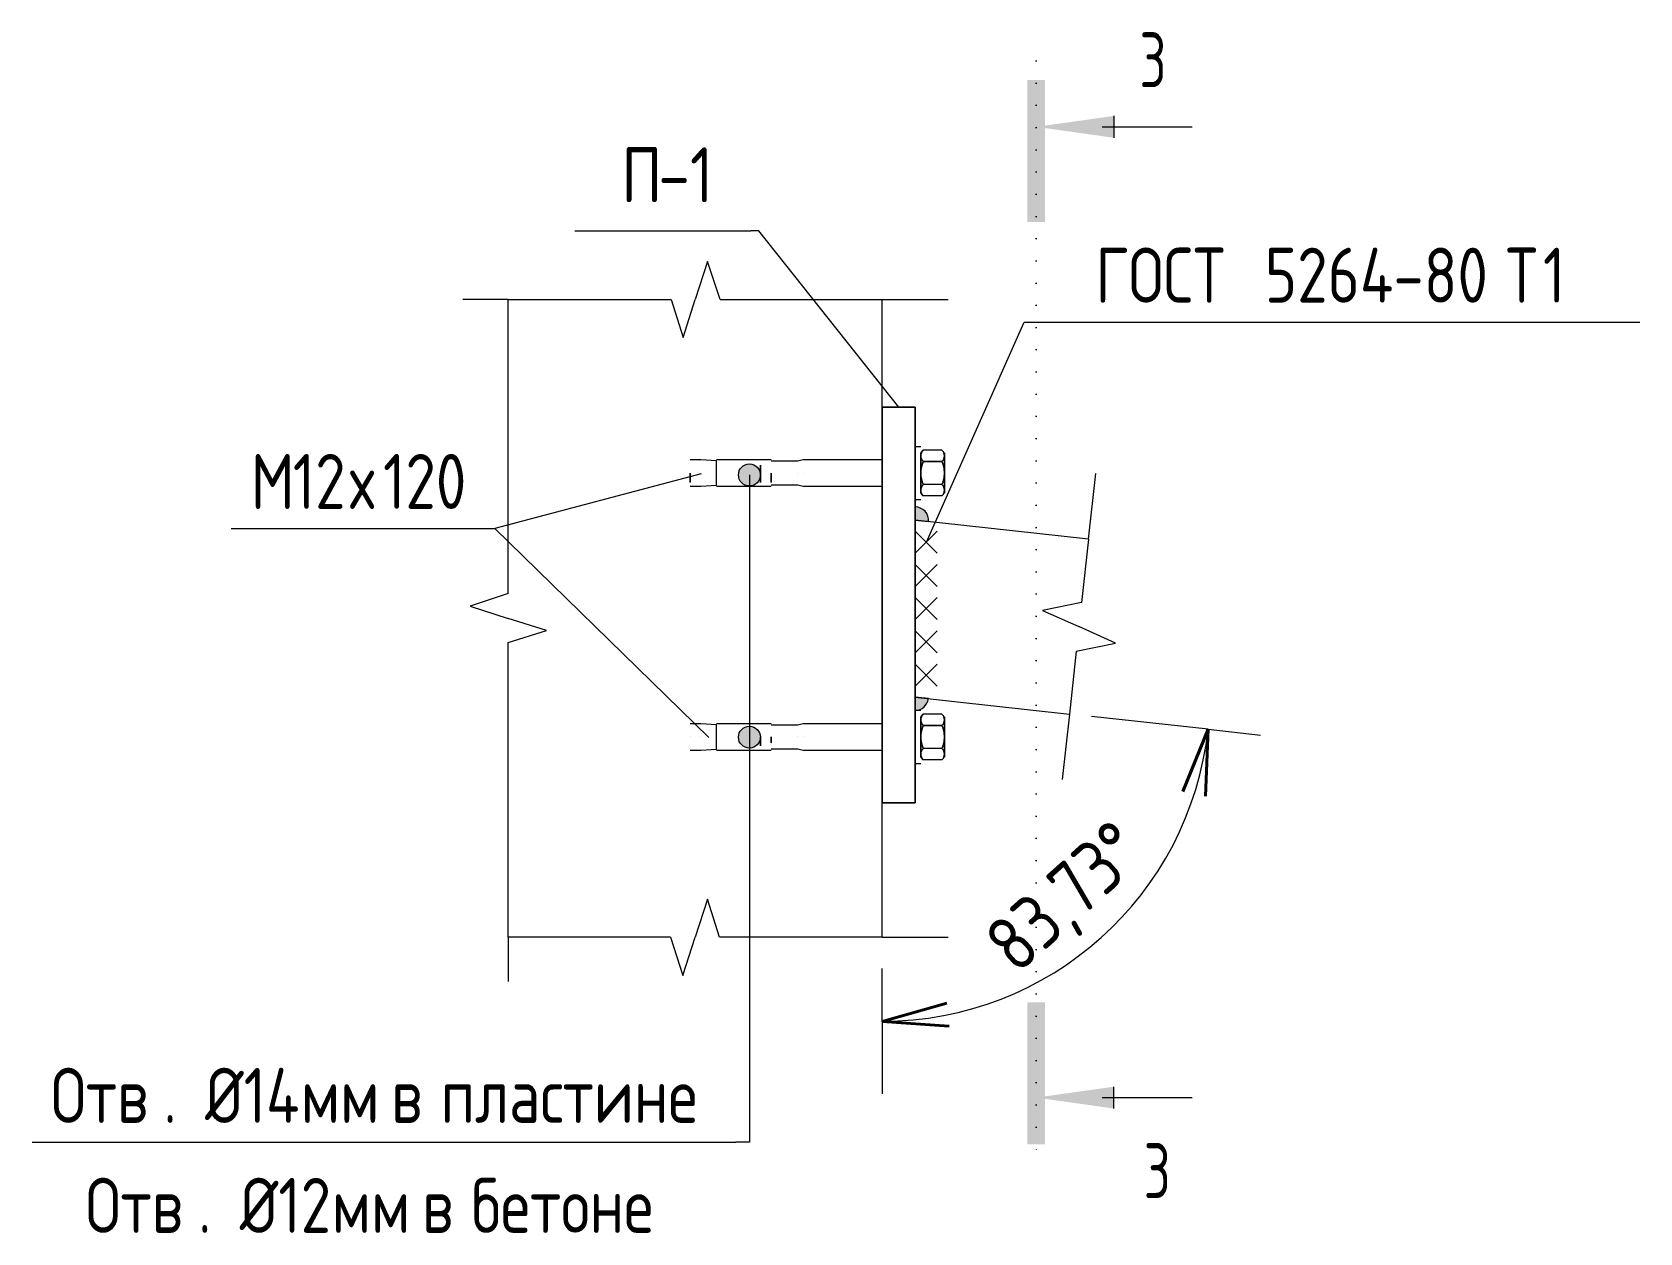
# Model space of a CAD drawing. Header units: millimetres. Extents: x 37710 to 88439, y -33428 to 33849.
# Drawn here: x 86185 to 86916, y -277 to 269 of the extents above; entities that cross this region are included whole.
import ezdxf

# ---------------------------------------------------------------- set-up
doc = ezdxf.new("R2010")
doc.units = ezdxf.units.MM
doc.linetypes.add('04 Пунктир 10мм', pattern=[10, 0, -10])
for name, color, linetype, lineweight in [('AA_Dim', 7, 'Continuous', 9), ('AA_Dim-10', 7, 'Continuous', 9), ('AA_Linii', 7, 'Continuous', 9), ('AA_Oformlenie', 7, 'Continuous', 9), ('AA_Razrez', 7, 'Continuous', 9), ('AA_Vinoska', 7, 'Continuous', 9), ('AF_Balki', 7, 'Continuous', 20), ('AF_Stena_Опалубка', 253, 'Continuous', 20), ('KR_Detal', 7, 'Continuous', 20)]:
    doc.layers.add(name, color=color, linetype=linetype, lineweight=lineweight)
doc.styles.add('GOST Common_1', font='GOST_Common.ttf', dxfattribs={"width": 0.85, "height": 25})
doc.styles.add('ISOCPEUR_5', font='isocpeur.ttf', dxfattribs={"width": 0.7, "height": 25})
doc.styles.add('ISOCPEUR_7', font='isocpeur.ttf', dxfattribs={"width": 0.85, "height": 25})
doc.dimstyles.new('Стрелка', dxfattribs={"dimscale": 304.8, "dimtxt": 24.899529, "dimasz": 0.098425, "dimexe": 0.07874, "dimexo": 0.049213, "dimgap": 0.016404, "dimtad": 1, "dimdec": 0, "dimzin": 0, "dimdsep": 46, "dimtxsty": 'ISOCPEUR_7', "dimblk1": 'OPEN30', "dimblk2": 'OPEN30', "dimsah": 1, "dimcen": 0.09, "dimazin": 2, "dimtfac": 1, "dimtdec": 4, "dimtix": 1, "dimtmove": 0, "dimatfit": 3, "dimfxl": 1, "dimtvp": 1, "dimtolj": 1, "dimtzin": 0, "dimarcsym": 2})

# ---------------------------------------------------------------- blocks, each defined once
blk = doc.blocks.new('354_Прокат Лист _НесКаркас_РабПлоск_ - 354_Прокат Лист _НесКаркас_РабПлоск_-3859046-Узел Б')
at = {"layer": 'AF_Balki'}
for p, q in [((31445, 74.66), (31445, 98.68)), ((31445, 98.68), (31460, 98.68)), ((31460, 98.68), (31445, 98.68)), ((31445, 98.68), (31445, -81.32)), ((31460, 98.68), (31460, 74.68)), ((31460, -81.32), (31460, 98.68)), ((31445, -45.34), (31445, 62.71)), ((31460, 62.69), (31460, -45.32)), ((31445, -81.32), (31445, -57.29)), ((31460, -57.31), (31460, -81.32)), ((31460, -81.32), (31445, -81.32)), ((31445, -81.32), (31460, -81.32))]:
    blk.add_line(p, q, dxfattribs=at)
blk = doc.blocks.new('354_Анкер клиновой _СоедНесК_РабПлоск_ - M12x120_20-3789180-Узел Б')
at = {"layer": 'KR_Detal'}
for p, q in [((31362.5, 74.68), (31357.7, 74.68)), ((31369.7, 74.21), (31362.5, 74.68)), ((31369.7, 74.19), (31369.7, 74.19)), ((31406.7, 74.08), (31394.5, 74.08)), ((31409.1, 74.68), (31406.7, 74.08)), ((31445, 74.68), (31409.1, 74.68)), ((31462.5, 77.68), (31463.68, 79.08)), ((31462.5, 77.5), (31462.5, 77.68)), ((31462.5, 77.68), (31462.5, 77.5)), ((31462.5, 76.48), (31462.5, 77.38)), ((31462.5, 77.38), (31462.5, 76.48)), ((31462.5, 76.48), (31462.5, 68.68)), ((31462.5, 68.68), (31462.5, 76.48)), ((31472.12, 79.08), (31463.68, 79.08)), ((31463.68, 73.88), (31472.12, 73.88)), ((31472.12, 73.88), (31463.68, 73.88)), ((31472.12, 79.08), (31473.3, 77.68)), ((31473.3, 76.48), (31473.3, 77.68)), ((31473.3, 77.68), (31473.3, 76.48)), ((31473.3, 68.68), (31473.3, 76.48)), ((31473.3, 76.48), (31473.3, 68.68)), ((31357.7, 68.68), (31357.7, 68.68)), ((31357.7, 68.68), (31357.7, 64.54)), ((31357.7, 64.54), (31357.7, 68.68)), ((31362.5, 68.68), (31362.5, 68.68)), ((31362.5, 68.68), (31362.5, 68.68)), ((31389.7, 72.32), (31389.7, 72.32)), ((31389.7, 72.32), (31389.7, 72.32)), ((31389.7, 69.77), (31389.7, 72.29)), ((31389.7, 72.29), (31389.7, 69.77)), ((31389.7, 69.77), (31389.7, 72.29)), ((31389.7, 72.29), (31389.7, 69.77)), ((31389.7, 68.68), (31389.7, 69.71)), ((31389.7, 69.71), (31389.7, 68.68)), ((31389.7, 68.68), (31389.7, 69.71)), ((31389.7, 69.71), (31389.7, 68.68)), ((31389.7, 68.68), (31389.7, 67.13)), ((31389.7, 67.13), (31389.7, 68.68)), ((31389.7, 68.68), (31389.7, 68.68)), ((31389.7, 68.68), (31389.7, 64.63)), ((31389.7, 64.63), (31389.7, 68.68)), ((31389.7, 68.68), (31389.7, 64.63)), ((31389.7, 64.63), (31389.7, 68.68)), ((31389.7, 68.68), (31389.7, 68.68)), ((31389.7, 68.68), (31389.7, 67.13)), ((31389.7, 67.13), (31389.7, 68.68)), ((31389.7, 67.13), (31389.7, 64.54)), ((31389.7, 64.54), (31389.7, 67.13)), ((31389.7, 67.13), (31389.7, 64.54)), ((31389.7, 64.54), (31389.7, 67.13)), ((31394.5, 68.68), (31394.5, 68.68)), ((31394.5, 68.68), (31394.5, 68.68)), ((31394.5, 68.68), (31394.5, 64.54)), ((31394.5, 64.54), (31394.5, 68.68)), ((31394.5, 68.68), (31394.5, 68.68)), ((31406.7, 68.68), (31406.7, 68.68)), ((31406.7, 68.68), (31406.7, 68.68)), ((31409.1, 68.68), (31409.1, 68.68)), ((31409.1, 68.68), (31409.1, 68.68)), ((31462.5, 68.68), (31462.5, 60.89)), ((31462.5, 60.89), (31462.5, 68.68)), ((31462.5, 68.68), (31462.5, 67.13)), ((31462.5, 67.13), (31462.5, 68.68)), ((31462.5, 68.68), (31462.5, 68.68)), ((31462.5, 67.13), (31462.5, 64.54)), ((31462.5, 64.54), (31462.5, 67.13)), ((31473.3, 60.89), (31473.3, 68.68)), ((31473.3, 68.68), (31473.3, 60.89)), ((31357.7, 64.44), (31357.7, 64.44)), ((31357.7, 62.68), (31362.5, 62.68)), ((31362.5, 62.68), (31369.7, 63.16)), ((31369.7, 63.18), (31369.7, 63.18)), ((31389.7, 64.44), (31389.7, 64.44)), ((31389.7, 64.44), (31389.7, 64.44)), ((31394.5, 64.44), (31394.5, 64.44)), ((31394.5, 63.28), (31406.7, 63.28)), ((31406.7, 63.28), (31409.1, 62.68)), ((31409.1, 62.68), (31445, 62.68)), ((31462.5, 64.44), (31462.5, 64.44)), ((31462.5, 60.89), (31462.5, 59.68)), ((31462.5, 59.68), (31462.5, 60.89)), ((31463.68, 58.29), (31462.5, 59.68)), ((31472.12, 63.49), (31463.68, 63.49)), ((31472.12, 63.49), (31463.68, 63.49)), ((31473.3, 59.68), (31472.12, 58.29)), ((31473.3, 59.68), (31473.3, 60.89)), ((31473.3, 60.89), (31473.3, 59.68)), ((31472.12, 58.29), (31463.68, 58.29))]:
    blk.add_line(p, q, dxfattribs=at)
for points in [[(31463.68, 79.08), (31463.29, 78.67), (31462.7, 77.82), (31462.5, 76.93), (31462.5, 76.48)], [(31462.5, 76.48), (31462.5, 76.93), (31462.7, 77.82), (31463.29, 78.67), (31463.68, 79.08)], [(31462.5, 76.48), (31462.5, 76.02), (31462.7, 75.14), (31463.29, 74.29), (31463.68, 73.88)], [(31463.68, 73.88), (31463.29, 74.29), (31462.7, 75.14), (31462.5, 76.02), (31462.5, 76.48)], [(31462.5, 68.68), (31462.5, 69.59), (31462.7, 71.37), (31463.29, 73.06), (31463.68, 73.88)], [(31463.68, 73.88), (31463.29, 73.06), (31462.7, 71.37), (31462.5, 69.59), (31462.5, 68.68)], [(31473.3, 76.48), (31473.3, 76.93), (31473.1, 77.82), (31472.51, 78.67), (31472.12, 79.08)], [(31472.12, 79.08), (31472.51, 78.67), (31473.1, 77.82), (31473.3, 76.93), (31473.3, 76.48)], [(31472.12, 73.88), (31472.51, 74.29), (31473.1, 75.14), (31473.3, 76.02), (31473.3, 76.48)], [(31473.3, 76.48), (31473.3, 76.02), (31473.1, 75.14), (31472.51, 74.29), (31472.12, 73.88)], [(31472.12, 73.88), (31472.51, 73.06), (31473.1, 71.37), (31473.3, 69.59), (31473.3, 68.68)], [(31473.3, 68.68), (31473.3, 69.59), (31473.1, 71.37), (31472.51, 73.06), (31472.12, 73.88)], [(31463.68, 63.49), (31463.29, 64.31), (31462.7, 66), (31462.5, 67.78), (31462.5, 68.68)], [(31462.5, 68.68), (31462.5, 67.78), (31462.7, 66), (31463.29, 64.31), (31463.68, 63.49)], [(31473.3, 68.68), (31473.3, 67.78), (31473.1, 66), (31472.51, 64.31), (31472.12, 63.49)], [(31472.12, 63.49), (31472.51, 64.31), (31473.1, 66), (31473.3, 67.78), (31473.3, 68.68)], [(31462.5, 60.89), (31462.5, 61.35), (31462.7, 62.23), (31463.29, 63.08), (31463.68, 63.49)], [(31463.68, 63.49), (31463.29, 63.08), (31462.7, 62.23), (31462.5, 61.35), (31462.5, 60.89)], [(31463.68, 58.29), (31463.29, 58.7), (31462.7, 59.55), (31462.5, 60.44), (31462.5, 60.89)], [(31462.5, 60.89), (31462.5, 60.44), (31462.7, 59.55), (31463.29, 58.7), (31463.68, 58.29)], [(31472.12, 63.49), (31472.51, 63.08), (31473.1, 62.23), (31473.3, 61.35), (31473.3, 60.89)], [(31473.3, 60.89), (31473.3, 61.35), (31473.1, 62.23), (31472.51, 63.08), (31472.12, 63.49)], [(31473.3, 60.89), (31473.3, 60.44), (31473.1, 59.55), (31472.51, 58.7), (31472.12, 58.29)], [(31472.12, 58.29), (31472.51, 58.7), (31473.1, 59.55), (31473.3, 60.44), (31473.3, 60.89)]]:
    blk.add_open_spline(points, degree=3, dxfattribs=at)
blk = doc.blocks.new('354_Шайба_ГОСТ 11371-78_СоедНесК_РабПлоск_ - Шайба_ГОСТ 11371-78-3791985-Узел Б')
at = {"layer": 'KR_Detal'}
for p, q in [((31460, 74.96), (31460, 74.96)), ((31460, 74.73), (31460, 74.89)), ((31460, 74.89), (31460, 74.73)), ((31460, 74.68), (31460, 74.68)), ((31462.5, 74.96), (31462.5, 74.96)), ((31462.5, 68.68), (31462.5, 74.89)), ((31462.5, 74.89), (31462.5, 68.68)), ((31462.5, 68.68), (31462.5, 68.68)), ((31462.5, 68.68), (31462.5, 68.68)), ((31462.5, 68.68), (31462.5, 68.68)), ((31460, 62.68), (31460, 62.68)), ((31460, 62.64), (31460, 62.64))]:
    blk.add_line(p, q, dxfattribs=at)
blk = doc.blocks.new('354_Анкер клиновой _СоедНесК_РабПлоск_ - M12x120_20-V83-Узел Б')
at = {"layer": 'KR_Detal'}
for p, q in [((31362.5, 74.68), (31357.7, 74.68)), ((31369.7, 74.21), (31362.5, 74.68)), ((31389.7, 74.68), (31369.7, 74.68)), ((31369.7, 68.68), (31369.7, 74.19)), ((31394.5, 74.68), (31389.7, 74.68)), ((31406.7, 74.08), (31394.5, 74.08)), ((31409.1, 74.68), (31406.7, 74.08)), ((31445, 74.68), (31409.1, 74.68)), ((31462.5, 77.68), (31463.68, 79.08)), ((31462.5, 77.5), (31462.5, 77.68)), ((31462.5, 77.68), (31462.5, 77.5)), ((31462.5, 76.48), (31462.5, 77.38)), ((31462.5, 77.38), (31462.5, 76.48)), ((31462.5, 76.48), (31462.5, 68.68)), ((31462.5, 68.68), (31462.5, 76.48)), ((31472.12, 79.08), (31463.68, 79.08)), ((31463.68, 73.88), (31472.12, 73.88)), ((31472.12, 73.88), (31463.68, 73.88)), ((31472.12, 79.08), (31473.3, 77.68)), ((31473.3, 76.48), (31473.3, 77.68)), ((31473.3, 77.68), (31473.3, 76.48)), ((31473.3, 68.68), (31473.3, 76.48)), ((31473.3, 76.48), (31473.3, 68.68)), ((31357.7, 68.68), (31357.7, 68.68)), ((31357.7, 68.68), (31357.7, 64.54)), ((31357.7, 64.44), (31357.7, 68.68)), ((31362.5, 68.68), (31362.5, 68.68)), ((31362.5, 68.68), (31362.5, 68.68)), ((31369.7, 63.18), (31369.7, 68.68)), ((31389.7, 72.32), (31389.7, 72.32)), ((31389.7, 72.32), (31389.7, 72.32)), ((31389.7, 69.77), (31389.7, 72.29)), ((31389.7, 72.29), (31389.7, 69.77)), ((31389.7, 69.77), (31389.7, 72.29)), ((31389.7, 72.29), (31389.7, 69.77)), ((31389.7, 68.68), (31389.7, 69.71)), ((31389.7, 69.71), (31389.7, 68.68)), ((31389.7, 68.68), (31389.7, 69.71)), ((31389.7, 69.71), (31389.7, 68.68)), ((31389.7, 68.68), (31389.7, 64.44)), ((31389.7, 67.13), (31389.7, 68.68)), ((31389.7, 68.68), (31389.7, 68.68)), ((31389.7, 68.68), (31389.7, 64.63)), ((31389.7, 64.63), (31389.7, 68.68)), ((31389.7, 68.68), (31389.7, 64.63)), ((31389.7, 64.63), (31389.7, 68.68)), ((31389.7, 68.68), (31389.7, 68.68)), ((31389.7, 68.68), (31389.7, 67.13)), ((31389.7, 64.44), (31389.7, 68.68)), ((31389.7, 64.54), (31389.7, 67.13)), ((31389.7, 67.13), (31389.7, 64.54)), ((31394.5, 68.68), (31394.5, 68.68)), ((31394.5, 68.68), (31394.5, 68.68)), ((31394.5, 68.68), (31394.5, 64.44)), ((31394.5, 64.54), (31394.5, 68.68)), ((31394.5, 68.68), (31394.5, 68.68)), ((31406.7, 68.68), (31406.7, 68.68)), ((31406.7, 68.68), (31406.7, 68.68)), ((31409.1, 68.68), (31409.1, 68.68)), ((31409.1, 68.68), (31409.1, 68.68)), ((31462.5, 68.68), (31462.5, 60.89)), ((31462.5, 60.89), (31462.5, 68.68)), ((31462.5, 68.68), (31462.5, 67.13)), ((31462.5, 67.13), (31462.5, 68.68)), ((31462.5, 68.68), (31462.5, 68.68)), ((31462.5, 67.13), (31462.5, 64.54)), ((31462.5, 64.54), (31462.5, 67.13)), ((31473.3, 60.89), (31473.3, 68.68)), ((31473.3, 68.68), (31473.3, 60.89)), ((31357.7, 62.68), (31362.5, 62.68)), ((31362.5, 62.68), (31369.7, 63.16)), ((31369.7, 62.68), (31389.7, 62.68)), ((31389.7, 62.68), (31394.5, 62.68)), ((31394.5, 63.28), (31406.7, 63.28)), ((31406.7, 63.28), (31409.1, 62.68)), ((31409.1, 62.68), (31445, 62.68)), ((31462.5, 64.44), (31462.5, 64.44)), ((31462.5, 60.89), (31462.5, 59.68)), ((31462.5, 59.68), (31462.5, 60.89)), ((31463.68, 58.29), (31462.5, 59.68)), ((31472.12, 63.49), (31463.68, 63.49)), ((31472.12, 63.49), (31463.68, 63.49)), ((31473.3, 59.68), (31472.12, 58.29)), ((31473.3, 59.68), (31473.3, 60.89)), ((31473.3, 60.89), (31473.3, 59.68)), ((31472.12, 58.29), (31463.68, 58.29))]:
    blk.add_line(p, q, dxfattribs=at)
for points in [[(31463.68, 79.08), (31463.29, 78.67), (31462.7, 77.82), (31462.5, 76.93), (31462.5, 76.48)], [(31462.5, 76.48), (31462.5, 76.93), (31462.7, 77.82), (31463.29, 78.67), (31463.68, 79.08)], [(31462.5, 76.48), (31462.5, 76.02), (31462.7, 75.14), (31463.29, 74.29), (31463.68, 73.88)], [(31463.68, 73.88), (31463.29, 74.29), (31462.7, 75.14), (31462.5, 76.02), (31462.5, 76.48)], [(31462.5, 68.68), (31462.5, 69.59), (31462.7, 71.37), (31463.29, 73.06), (31463.68, 73.88)], [(31463.68, 73.88), (31463.29, 73.06), (31462.7, 71.37), (31462.5, 69.59), (31462.5, 68.68)], [(31473.3, 76.48), (31473.3, 76.93), (31473.1, 77.82), (31472.51, 78.67), (31472.12, 79.08)], [(31472.12, 79.08), (31472.51, 78.67), (31473.1, 77.82), (31473.3, 76.93), (31473.3, 76.48)], [(31472.12, 73.88), (31472.51, 74.29), (31473.1, 75.14), (31473.3, 76.02), (31473.3, 76.48)], [(31473.3, 76.48), (31473.3, 76.02), (31473.1, 75.14), (31472.51, 74.29), (31472.12, 73.88)], [(31472.12, 73.88), (31472.51, 73.06), (31473.1, 71.37), (31473.3, 69.59), (31473.3, 68.68)], [(31473.3, 68.68), (31473.3, 69.59), (31473.1, 71.37), (31472.51, 73.06), (31472.12, 73.88)], [(31463.68, 63.49), (31463.29, 64.31), (31462.7, 66), (31462.5, 67.78), (31462.5, 68.68)], [(31462.5, 68.68), (31462.5, 67.78), (31462.7, 66), (31463.29, 64.31), (31463.68, 63.49)], [(31473.3, 68.68), (31473.3, 67.78), (31473.1, 66), (31472.51, 64.31), (31472.12, 63.49)], [(31472.12, 63.49), (31472.51, 64.31), (31473.1, 66), (31473.3, 67.78), (31473.3, 68.68)], [(31462.5, 60.89), (31462.5, 61.35), (31462.7, 62.23), (31463.29, 63.08), (31463.68, 63.49)], [(31463.68, 63.49), (31463.29, 63.08), (31462.7, 62.23), (31462.5, 61.35), (31462.5, 60.89)], [(31463.68, 58.29), (31463.29, 58.7), (31462.7, 59.55), (31462.5, 60.44), (31462.5, 60.89)], [(31462.5, 60.89), (31462.5, 60.44), (31462.7, 59.55), (31463.29, 58.7), (31463.68, 58.29)], [(31472.12, 63.49), (31472.51, 63.08), (31473.1, 62.23), (31473.3, 61.35), (31473.3, 60.89)], [(31473.3, 60.89), (31473.3, 61.35), (31473.1, 62.23), (31472.51, 63.08), (31472.12, 63.49)], [(31473.3, 60.89), (31473.3, 60.44), (31473.1, 59.55), (31472.51, 58.7), (31472.12, 58.29)], [(31472.12, 58.29), (31472.51, 58.7), (31473.1, 59.55), (31473.3, 60.44), (31473.3, 60.89)]]:
    blk.add_open_spline(points, degree=3, dxfattribs=at)
blk = doc.blocks.new('354_Шайба_ГОСТ 11371-78_СоедНесК_РабПлоск_ - Шайба_ГОСТ 11371-78-V84-Узел Б')
at = {"layer": 'KR_Detal'}
for p, q in [((31462.5, 80.68), (31460, 80.68)), ((31460, 74.96), (31460, 74.96)), ((31460, 74.73), (31460, 74.89)), ((31460, 74.89), (31460, 68.68)), ((31460, 68.68), (31460, 74.68)), ((31462.5, 74.96), (31462.5, 74.96)), ((31462.5, 68.68), (31462.5, 74.89)), ((31462.5, 74.89), (31462.5, 68.68)), ((31460, 62.68), (31460, 68.68)), ((31460, 68.68), (31460, 62.64)), ((31462.5, 68.68), (31462.5, 68.68)), ((31462.5, 68.68), (31462.5, 68.68)), ((31462.5, 68.68), (31462.5, 68.68)), ((31460, 56.68), (31462.5, 56.68))]:
    blk.add_line(p, q, dxfattribs=at)
blk = doc.blocks.new('354_Анкер клиновой _СоедНесК_РабПлоск_ - M12x120_20-V85-Узел Б')
at = {"layer": 'KR_Detal'}
for p, q in [((31462.5, -42.32), (31463.68, -40.92)), ((31462.5, -43.52), (31462.5, -42.32)), ((31462.5, -42.32), (31462.5, -43.52)), ((31462.5, -43.52), (31462.5, -48.96)), ((31462.5, -48.96), (31462.5, -43.52)), ((31472.12, -40.92), (31463.68, -40.92)), ((31472.12, -40.92), (31473.3, -42.32)), ((31473.3, -43.52), (31473.3, -42.32)), ((31473.3, -42.32), (31473.3, -43.52)), ((31473.3, -48.96), (31473.3, -43.52)), ((31473.3, -43.52), (31473.3, -48.96)), ((31362.5, -45.32), (31357.7, -45.32)), ((31369.7, -45.79), (31362.5, -45.32)), ((31369.7, -45.81), (31369.7, -45.81)), ((31406.7, -45.92), (31394.5, -45.92)), ((31409.1, -45.32), (31406.7, -45.92)), ((31445, -45.32), (31409.1, -45.32)), ((31462.5, -48.99), (31462.5, -51.32)), ((31462.5, -51.32), (31462.5, -48.99)), ((31463.68, -46.12), (31472.12, -46.12)), ((31472.12, -46.12), (31463.68, -46.12)), ((31473.3, -51.32), (31473.3, -48.99)), ((31473.3, -48.99), (31473.3, -51.32)), ((31357.7, -51.32), (31357.7, -51.32)), ((31357.7, -51.32), (31357.7, -51.32)), ((31357.7, -57.32), (31362.5, -57.32)), ((31362.5, -51.32), (31362.5, -51.32)), ((31362.5, -51.32), (31362.5, -51.32)), ((31362.5, -57.32), (31369.7, -56.84)), ((31369.7, -56.82), (31369.7, -56.82)), ((31389.7, -51.32), (31389.7, -51.32)), ((31389.7, -51.32), (31389.7, -51.32)), ((31389.7, -51.32), (31389.7, -51.32)), ((31389.7, -51.32), (31389.7, -55.37)), ((31389.7, -55.37), (31389.7, -51.32)), ((31389.7, -51.32), (31389.7, -55.37)), ((31389.7, -55.37), (31389.7, -51.32)), ((31389.7, -51.32), (31389.7, -51.32)), ((31389.7, -51.32), (31389.7, -51.32)), ((31389.7, -51.32), (31389.7, -51.32)), ((31394.5, -51.32), (31394.5, -54.02)), ((31394.5, -54.02), (31394.5, -51.32)), ((31394.5, -51.32), (31394.5, -51.32)), ((31394.5, -51.32), (31394.5, -51.32)), ((31394.5, -51.32), (31394.5, -51.32)), ((31394.5, -54.13), (31394.5, -54.13)), ((31394.5, -56.72), (31406.7, -56.72)), ((31406.7, -51.32), (31406.7, -51.32)), ((31406.7, -51.32), (31406.7, -51.32)), ((31406.7, -56.72), (31409.1, -57.32)), ((31409.1, -51.32), (31409.1, -51.32)), ((31409.1, -51.32), (31409.1, -51.32)), ((31409.1, -57.32), (31445, -57.32)), ((31462.5, -51.32), (31462.5, -59.11)), ((31462.5, -59.11), (31462.5, -51.32)), ((31462.5, -51.32), (31462.5, -51.32)), ((31462.5, -51.32), (31462.5, -51.32)), ((31472.12, -56.51), (31463.68, -56.51)), ((31472.12, -56.51), (31463.68, -56.51)), ((31473.3, -59.11), (31473.3, -51.32)), ((31473.3, -51.32), (31473.3, -59.11)), ((31462.5, -59.11), (31462.5, -60.32)), ((31462.5, -60.32), (31462.5, -59.11)), ((31463.68, -61.71), (31462.5, -60.32)), ((31472.12, -61.71), (31463.68, -61.71)), ((31473.3, -60.32), (31472.12, -61.71)), ((31473.3, -60.32), (31473.3, -59.11)), ((31473.3, -59.11), (31473.3, -60.32))]:
    blk.add_line(p, q, dxfattribs=at)
for points in [[(31463.68, -40.92), (31463.29, -41.33), (31462.7, -42.18), (31462.5, -43.07), (31462.5, -43.52)], [(31462.5, -43.52), (31462.5, -43.07), (31462.7, -42.18), (31463.29, -41.33), (31463.68, -40.92)], [(31462.5, -43.52), (31462.5, -43.98), (31462.7, -44.86), (31463.29, -45.71), (31463.68, -46.12)], [(31463.68, -46.12), (31463.29, -45.71), (31462.7, -44.86), (31462.5, -43.98), (31462.5, -43.52)], [(31473.3, -43.52), (31473.3, -43.07), (31473.1, -42.18), (31472.51, -41.33), (31472.12, -40.92)], [(31472.12, -40.92), (31472.51, -41.33), (31473.1, -42.18), (31473.3, -43.07), (31473.3, -43.52)], [(31472.12, -46.12), (31472.51, -45.71), (31473.1, -44.86), (31473.3, -43.98), (31473.3, -43.52)], [(31473.3, -43.52), (31473.3, -43.98), (31473.1, -44.86), (31472.51, -45.71), (31472.12, -46.12)], [(31462.5, -51.32), (31462.5, -50.41), (31462.7, -48.63), (31463.29, -46.94), (31463.68, -46.12)], [(31463.68, -46.12), (31463.29, -46.94), (31462.7, -48.63), (31462.5, -50.41), (31462.5, -51.32)], [(31472.12, -46.12), (31472.51, -46.94), (31473.1, -48.63), (31473.3, -50.41), (31473.3, -51.32)], [(31473.3, -51.32), (31473.3, -50.41), (31473.1, -48.63), (31472.51, -46.94), (31472.12, -46.12)], [(31463.68, -56.51), (31463.29, -55.69), (31462.7, -54), (31462.5, -52.22), (31462.5, -51.32)], [(31462.5, -51.32), (31462.5, -52.22), (31462.7, -54), (31463.29, -55.69), (31463.68, -56.51)], [(31462.5, -59.11), (31462.5, -58.65), (31462.7, -57.77), (31463.29, -56.92), (31463.68, -56.51)], [(31463.68, -56.51), (31463.29, -56.92), (31462.7, -57.77), (31462.5, -58.65), (31462.5, -59.11)], [(31473.3, -51.32), (31473.3, -52.22), (31473.1, -54), (31472.51, -55.69), (31472.12, -56.51)], [(31472.12, -56.51), (31472.51, -55.69), (31473.1, -54), (31473.3, -52.22), (31473.3, -51.32)], [(31472.12, -56.51), (31472.51, -56.92), (31473.1, -57.77), (31473.3, -58.65), (31473.3, -59.11)], [(31473.3, -59.11), (31473.3, -58.65), (31473.1, -57.77), (31472.51, -56.92), (31472.12, -56.51)], [(31463.68, -61.71), (31463.29, -61.3), (31462.7, -60.45), (31462.5, -59.56), (31462.5, -59.11)], [(31462.5, -59.11), (31462.5, -59.56), (31462.7, -60.45), (31463.29, -61.3), (31463.68, -61.71)], [(31473.3, -59.11), (31473.3, -59.56), (31473.1, -60.45), (31472.51, -61.3), (31472.12, -61.71)], [(31472.12, -61.71), (31472.51, -61.3), (31473.1, -60.45), (31473.3, -59.56), (31473.3, -59.11)]]:
    blk.add_open_spline(points, degree=3, dxfattribs=at)
blk = doc.blocks.new('354_Шайба_ГОСТ 11371-78_СоедНесК_РабПлоск_ - Шайба_ГОСТ 11371-78-V86-Узел Б')
at = {"layer": 'KR_Detal'}
for p, q in [((31460, -45.27), (31460, -45.27)), ((31460, -45.32), (31460, -45.32)), ((31462.5, -45.04), (31462.5, -45.04)), ((31462.5, -51.32), (31462.5, -45.07)), ((31462.5, -45.07), (31462.5, -51.32)), ((31460, -57.32), (31460, -57.32)), ((31460, -57.36), (31460, -57.36)), ((31462.5, -51.32), (31462.5, -51.32)), ((31462.5, -51.32), (31462.5, -51.32)), ((31462.5, -51.32), (31462.5, -51.32))]:
    blk.add_line(p, q, dxfattribs=at)
blk = doc.blocks.new('354_Анкер клиновой _СоедНесК_РабПлоск_ - M12x120_20-V87-Узел Б')
at = {"layer": 'KR_Detal'}
for p, q in [((31462.5, -42.32), (31463.68, -40.92)), ((31462.5, -43.52), (31462.5, -42.32)), ((31462.5, -42.32), (31462.5, -43.52)), ((31462.5, -43.52), (31462.5, -48.96)), ((31462.5, -48.96), (31462.5, -43.52)), ((31472.12, -40.92), (31463.68, -40.92)), ((31472.12, -40.92), (31473.3, -42.32)), ((31473.3, -43.52), (31473.3, -42.32)), ((31473.3, -42.32), (31473.3, -43.52)), ((31473.3, -48.96), (31473.3, -43.52)), ((31473.3, -43.52), (31473.3, -51.32)), ((31362.5, -45.32), (31357.7, -45.32)), ((31369.7, -45.79), (31362.5, -45.32)), ((31389.7, -45.32), (31369.7, -45.32)), ((31369.7, -51.32), (31369.7, -45.81)), ((31394.5, -45.32), (31389.7, -45.32)), ((31406.7, -45.92), (31394.5, -45.92)), ((31409.1, -45.32), (31406.7, -45.92)), ((31445, -45.32), (31409.1, -45.32)), ((31462.5, -48.99), (31462.5, -51.32)), ((31462.5, -51.32), (31462.5, -48.99)), ((31463.68, -46.12), (31472.12, -46.12)), ((31472.12, -46.12), (31463.68, -46.12)), ((31473.3, -51.32), (31473.3, -48.99)), ((31357.7, -51.32), (31357.7, -51.32)), ((31357.7, -51.32), (31357.7, -51.32)), ((31357.7, -57.32), (31362.5, -57.32)), ((31362.5, -51.32), (31362.5, -51.32)), ((31362.5, -51.32), (31362.5, -51.32)), ((31362.5, -57.32), (31369.7, -56.84)), ((31369.7, -56.82), (31369.7, -51.32)), ((31369.7, -57.32), (31389.7, -57.32)), ((31389.7, -51.32), (31389.7, -51.32)), ((31389.7, -51.32), (31389.7, -51.32)), ((31389.7, -51.32), (31389.7, -51.32)), ((31389.7, -51.32), (31389.7, -55.37)), ((31389.7, -55.37), (31389.7, -51.32)), ((31389.7, -51.32), (31389.7, -55.37)), ((31389.7, -55.37), (31389.7, -51.32)), ((31389.7, -51.32), (31389.7, -51.32)), ((31389.7, -51.32), (31389.7, -51.32)), ((31389.7, -51.32), (31389.7, -51.32)), ((31389.7, -57.32), (31394.5, -57.32)), ((31394.5, -51.32), (31394.5, -54.02)), ((31394.5, -54.02), (31394.5, -51.32)), ((31394.5, -51.32), (31394.5, -51.32)), ((31394.5, -51.32), (31394.5, -51.32)), ((31394.5, -51.32), (31394.5, -51.32)), ((31394.5, -54.13), (31394.5, -54.13)), ((31394.5, -56.72), (31406.7, -56.72)), ((31406.7, -51.32), (31406.7, -51.32)), ((31406.7, -51.32), (31406.7, -51.32)), ((31406.7, -56.72), (31409.1, -57.32)), ((31409.1, -51.32), (31409.1, -51.32)), ((31409.1, -51.32), (31409.1, -51.32)), ((31409.1, -57.32), (31445, -57.32)), ((31462.5, -51.32), (31462.5, -59.11)), ((31462.5, -59.11), (31462.5, -51.32)), ((31462.5, -51.32), (31462.5, -51.32)), ((31462.5, -51.32), (31462.5, -51.32)), ((31472.12, -56.51), (31463.68, -56.51)), ((31472.12, -56.51), (31463.68, -56.51)), ((31473.3, -59.11), (31473.3, -51.32)), ((31473.3, -51.32), (31473.3, -59.11)), ((31462.5, -59.11), (31462.5, -60.32)), ((31462.5, -60.32), (31462.5, -59.11)), ((31463.68, -61.71), (31462.5, -60.32)), ((31472.12, -61.71), (31463.68, -61.71)), ((31473.3, -60.32), (31472.12, -61.71)), ((31473.3, -60.32), (31473.3, -59.11)), ((31473.3, -59.11), (31473.3, -60.32))]:
    blk.add_line(p, q, dxfattribs=at)
for points in [[(31463.68, -40.92), (31463.29, -41.33), (31462.7, -42.18), (31462.5, -43.07), (31462.5, -43.52)], [(31462.5, -43.52), (31462.5, -43.07), (31462.7, -42.18), (31463.29, -41.33), (31463.68, -40.92)], [(31462.5, -43.52), (31462.5, -43.98), (31462.7, -44.86), (31463.29, -45.71), (31463.68, -46.12)], [(31463.68, -46.12), (31463.29, -45.71), (31462.7, -44.86), (31462.5, -43.98), (31462.5, -43.52)], [(31473.3, -43.52), (31473.3, -43.07), (31473.1, -42.18), (31472.51, -41.33), (31472.12, -40.92)], [(31472.12, -40.92), (31472.51, -41.33), (31473.1, -42.18), (31473.3, -43.07), (31473.3, -43.52)], [(31472.12, -46.12), (31472.51, -45.71), (31473.1, -44.86), (31473.3, -43.98), (31473.3, -43.52)], [(31473.3, -43.52), (31473.3, -43.98), (31473.1, -44.86), (31472.51, -45.71), (31472.12, -46.12)], [(31462.5, -51.32), (31462.5, -50.41), (31462.7, -48.63), (31463.29, -46.94), (31463.68, -46.12)], [(31463.68, -46.12), (31463.29, -46.94), (31462.7, -48.63), (31462.5, -50.41), (31462.5, -51.32)], [(31472.12, -46.12), (31472.51, -46.94), (31473.1, -48.63), (31473.3, -50.41), (31473.3, -51.32)], [(31473.3, -51.32), (31473.3, -50.41), (31473.1, -48.63), (31472.51, -46.94), (31472.12, -46.12)], [(31463.68, -56.51), (31463.29, -55.69), (31462.7, -54), (31462.5, -52.22), (31462.5, -51.32)], [(31462.5, -51.32), (31462.5, -52.22), (31462.7, -54), (31463.29, -55.69), (31463.68, -56.51)], [(31462.5, -59.11), (31462.5, -58.65), (31462.7, -57.77), (31463.29, -56.92), (31463.68, -56.51)], [(31463.68, -56.51), (31463.29, -56.92), (31462.7, -57.77), (31462.5, -58.65), (31462.5, -59.11)], [(31473.3, -51.32), (31473.3, -52.22), (31473.1, -54), (31472.51, -55.69), (31472.12, -56.51)], [(31472.12, -56.51), (31472.51, -55.69), (31473.1, -54), (31473.3, -52.22), (31473.3, -51.32)], [(31472.12, -56.51), (31472.51, -56.92), (31473.1, -57.77), (31473.3, -58.65), (31473.3, -59.11)], [(31473.3, -59.11), (31473.3, -58.65), (31473.1, -57.77), (31472.51, -56.92), (31472.12, -56.51)], [(31463.68, -61.71), (31463.29, -61.3), (31462.7, -60.45), (31462.5, -59.56), (31462.5, -59.11)], [(31462.5, -59.11), (31462.5, -59.56), (31462.7, -60.45), (31463.29, -61.3), (31463.68, -61.71)], [(31473.3, -59.11), (31473.3, -59.56), (31473.1, -60.45), (31472.51, -61.3), (31472.12, -61.71)], [(31472.12, -61.71), (31472.51, -61.3), (31473.1, -60.45), (31473.3, -59.56), (31473.3, -59.11)]]:
    blk.add_open_spline(points, degree=3, dxfattribs=at)
blk = doc.blocks.new('354_Шайба_ГОСТ 11371-78_СоедНесК_РабПлоск_ - Шайба_ГОСТ 11371-78-V88-Узел Б')
at = {"layer": 'KR_Detal'}
for p, q in [((31462.5, -39.32), (31460, -39.32)), ((31460, -45.27), (31460, -51.32)), ((31460, -51.32), (31460, -45.32)), ((31462.5, -45.04), (31462.5, -45.04)), ((31462.5, -51.32), (31462.5, -45.07)), ((31462.5, -45.07), (31462.5, -51.32)), ((31460, -57.32), (31460, -51.32)), ((31460, -51.32), (31460, -57.36)), ((31462.5, -51.32), (31462.5, -51.32)), ((31462.5, -51.32), (31462.5, -51.32)), ((31462.5, -51.32), (31462.5, -51.32)), ((31460, -63.32), (31462.5, -63.32))]:
    blk.add_line(p, q, dxfattribs=at)
blk = doc.blocks.new('011_ЛинияОбрыва _ЭлУзла_Линия_ - Тип 1-3862166-Узел Б')
at = {"layer": 'AA_Oformlenie'}
for p, q in [((31348.74, -142.41), (31275, -142.41)), ((31445, -142.41), (31371, -142.41))]:
    blk.add_line(p, q, dxfattribs=at)
blk = doc.blocks.new('011_ЛинияОбрыва _ЭлУзла_Линия_ - Тип 1-3862308-Узел Б')
at = {"layer": 'AA_Oformlenie'}
for p, q in [((31275, 13.85), (31275, 147.59)), ((31275, -142.41), (31275, -8.41))]:
    blk.add_line(p, q, dxfattribs=at)
blk = doc.blocks.new('011_ЛинияОбрыва _ЭлУзла_Линия_ - Тип 1-V89-Узел Б')
at = {"layer": 'AA_Oformlenie'}
for p, q in [((31275, 147.59), (31349, 147.59)), ((31371.26, 147.59), (31445, 147.59))]:
    blk.add_line(p, q, dxfattribs=at)
blk = doc.blocks.new('Последовательность узлов - Сплошная 2мм М5-2304530-Узел Б')
at = {"layer": 'AA_Oformlenie'}
for p, q in [((31460, 47.28), (31460, 27.28)), ((31470, 42.28), (31460, 32.28)), ((31470, 32.28), (31460, 42.28)), ((31460, 32.16), (31460, 12.16)), ((31470, 27.16), (31460, 17.16)), ((31470, 17.16), (31460, 27.16)), ((31460, 17.04), (31460, -2.96)), ((31470, 12.04), (31460, 2.04)), ((31470, 2.04), (31460, 12.04)), ((31460, 1.92), (31460, -18.08)), ((31470, -3.08), (31460, -13.08)), ((31470, -13.08), (31460, -3.08)), ((31460, -13.2), (31460, -33.2)), ((31470, -18.2), (31460, -28.2)), ((31470, -28.2), (31460, -18.2))]:
    blk.add_line(p, q, dxfattribs=at)
blk = doc.blocks.new('011_ЛинияОбрыва _ЭлУзла_Линия_ - Тип 1-3855740-Узел Б')
at = {"layer": 'AA_Oformlenie'}
for p, q in [((31538.82, 38.62), (31535.65, 9.79)), ((31533.22, -12.34), (31530.08, -40.91))]:
    blk.add_line(p, q, dxfattribs=at)
blk = doc.blocks.new('Разрез - Номер узла_ сзади-394133-Узел Б')
at = {"layer": 'AA_Razrez'}
for points in [[(31510.96, 182.8), (31518.94, 182.8), (31518.94, 247.36), (31510.96, 247.36)], [(31550.33, 221.13), (31550.33, 231.06), (31515, 226.1)]]:
    blk.add_hatch(color=256, dxfattribs=at).paths.add_polyline_path(points)
for p, q in [((31550.33, 231.06), (31550.33, 221.13)), ((31545, 226.1), (31585.96, 226.1))]:
    blk.add_line(p, q, dxfattribs=at)
blk = doc.blocks.new('Разрез - Номер узла_ спереди-394134-Узел Б')
at = {"layer": 'AA_Razrez'}
for points in [[(31510.96, -172.01), (31518.94, -172.01), (31518.94, -236.57), (31510.96, -236.57)], [(31550.33, -210.34), (31550.33, -220.27), (31515, -215.3)]]:
    blk.add_hatch(color=256, dxfattribs=at).paths.add_polyline_path(points)
for p, q in [((31550.33, -220.27), (31550.33, -210.34)), ((31545, -215.3), (31585.96, -215.3))]:
    blk.add_line(p, q, dxfattribs=at)
blk = doc.blocks.new('010_Текст с выноской - Текст 2 строки _точки_-3862412-Узел Б')
at = {"layer": 'AA_Vinoska'}
blk.add_line((31058.5, -235.62), (31378.5, -235.62), dxfattribs=at)
blk = doc.blocks.new('010_Текст с выноской - Текст 2 строки-3862417-Узел Б')
at = {"layer": 'AA_Vinoska'}
blk.add_line((31509.46, 137.34), (31789.46, 137.34), dxfattribs=at)
blk = doc.blocks.new('DIMBLOCK82-Узел Б')
at = {"layer": 'AA_Dim-10'}
for p, q in [((86719.95, -47.84), (86666.87, -42.01)), ((86719.95, -47.84), (86743.8, -50.46)), ((86571.78, -180.62), (86571.78, -156.62)), ((86571.78, -180.62), (86571.78, -180.62)), ((86571.78, -180.62), (86571.78, -213.62))]:
    blk.add_line(p, q, dxfattribs=at)
at = {"layer": 'AA_Dim-10', "lineweight": 40}
for p, q in [((86719.95, -47.84), (86708.47, -76.06)), ((86719.95, -47.84), (86718.82, -78.28)), ((86571.78, -180.62), (86601.08, -172.3)), ((86571.78, -180.62), (86602.16, -182.82))]:
    blk.add_line(p, q, dxfattribs=at)
at = {"layer": 'AA_Dim-10'}
blk.add_arc((86571.78, -31.56), 149.06, 270, 353.729, dxfattribs=at)
blk.add_arc((86571.78, -31.56), 149.06, 270, 353.729, dxfattribs=at)
at = {"layer": 'AA_Dim-10', "color": 0, "insert": (86616.35, -141.2), "char_height": 25, "width": 95.959, "attachment_point": 1, "rotation": 41.8645, "line_spacing_factor": 1.149209, "style": 'ISOCPEUR_7'}
blk.add_mtext('83,73°', dxfattribs=at)
blk = doc.blocks.new('_Open30')
at = {"color": 0, "linetype": 'ByBlock', "lineweight": -2}
for p, q in [((-1, 0.268), (0, 0)), ((0, 0), (-1, -0.268)), ((0, 0), (-1, 0))]:
    blk.add_line(p, q, dxfattribs=at)
blk = doc.blocks.new('043_М_Балки_Полка - Позиция_дп8-3812752-Узел Б')
at = {"layer": 'AA_Vinoska'}
blk.add_line((31305.29, 178.82), (31385.29, 178.82), dxfattribs=at)
blk = doc.blocks.new('010_Текст с выноской - Текст 2 строки-3861738-Узел Б')
at = {"layer": 'AA_Vinoska'}
blk.add_line((31148.93, 43.54), (31268.93, 43.54), dxfattribs=at)

msp = doc.modelspace()

# ---------------------------------------------------------------- hatches: boundary and pattern name
at = {"layer": 'AA_Oformlenie'}
h = msp.add_hatch(color=250, dxfattribs=at)
h.paths.add_polyline_path([(86586.7773, -39.2047), (86588.2243, -39.0276), (86589.5858, -38.5068), (86590.7815, -37.673), (86591.7409, -36.5755), (86592.4073, -35.279), (86592.7414, -33.8601), (86586.7773, -33.2047), (86586.7773, -38.6393)])
h.paths.add_polyline_path([(86592.7414, 46.6215), (86592.7262, 48.0582), (86592.3699, 49.4501), (86591.693, 50.7173), (86590.7341, 51.7873), (86589.5484, 52.5987), (86588.2037, 53.1049), (86586.7773, 53.2769), (86586.8784, 47.2658), (86589.5317, 46.9742)])
at = {"layer": 'AA_Vinoska'}
h = msp.add_hatch(color=256, dxfattribs=at)
edge = h.paths.add_edge_path()
edge.add_arc((86511.4081, 67.844), 5, 0, 360)
h = msp.add_hatch(color=256, dxfattribs=at)
edge = h.paths.add_edge_path()
edge.add_arc((86511.4081, -51.402), 5, 0, 360)

# ---------------------------------------------------------------- linework, layer by layer
at = {"layer": 'AA_Linii'}
for p, q in [((86586.7773, 53.2769), (86586.7773, 47.2769)), ((86586.7773, 47.2769), (86592.7414, 46.6215)), ((86592.7414, -33.8601), (86586.7773, -33.2047)), ((86586.7773, -33.2047), (86586.7773, -39.2047))]:
    msp.add_line(p, q, dxfattribs=at)
for centre, start, end in [((86586.7773, 47.2769), 353.7290011, 90), ((86586.7773, -33.2047), 270, 353.7290011)]:
    msp.add_arc(centre, 6, start, end, dxfattribs=at)
at = {"layer": 'AA_Razrez', "linetype": '04 Пунктир 10мм'}
msp.add_line((86641.7773, 256.0955), (86641.7773, -245.3034), dxfattribs=at)
at = {"layer": 'AA_Vinoska'}
for p, q in [((86515.6242, 178.8174), (86512.0685, 178.8174)), ((86579.2773, 98.6844), (86515.6242, 178.8174)), ((86492.4082, 164.9206), (86486.7773, 147.5906)), ((86498.0391, 147.5906), (86492.4082, 164.9206)), ((86401.7773, 147.5906), (86381.1574, 147.5906)), ((86475.7773, 147.5906), (86481.2773, 130.2701)), ((86481.2773, 130.2701), (86486.7773, 147.5906)), ((86571.7773, 147.5906), (86601.7773, 147.5906)), ((86591.7317, 36.9616), (86636.2421, 137.3399)), ((86489.4548, 68.3732), (86395.7082, 43.54)), ((86511.4081, 67.844), (86511.4081, -235.6179)), ((86665.5996, 38.6152), (86668.8766, 68.4357)), ((86492.8969, -51.5519), (86395.7082, 43.54)), ((86401.7773, 13.8523), (86384.4473, 8.2214)), ((86384.4473, 8.2214), (86401.7773, 2.5906)), ((86662.4319, 9.7887), (86644.6143, 6.2136)), ((86419.0978, -2.9094), (86401.7773, 2.5906)), ((86644.6143, 6.2136), (86661.2304, -1.1454)), ((86401.7773, -8.4094), (86419.0978, -2.9094)), ((86677.8416, -8.6356), (86661.2304, -1.1454)), ((86660.0002, -12.3398), (86677.8416, -8.6356)), ((86656.8611, -40.9061), (86653.5842, -70.7266)), ((86511.4081, -51.402), (86511.4081, -235.6179)), ((86492.2773, -125.0889), (86486.7773, -142.4094)), ((86497.7773, -142.4094), (86492.2773, -125.0889)), ((86401.7773, -142.4094), (86401.7773, -162.4649)), ((86475.5156, -142.4094), (86481.1465, -159.7395)), ((86481.1465, -159.7395), (86486.7773, -142.4094)), ((86571.7773, -142.4094), (86601.7773, -142.4094)), ((86511.4081, -235.6179), (86505.2764, -235.6179)), ((86511.4081, -235.6179), (86505.2764, -235.6179))]:
    msp.add_line(p, q, dxfattribs=at)
for centre in [(86511.4081, 67.844), (86511.4081, -51.402)]:
    msp.add_circle(centre, 5, dxfattribs=at)
at = {"layer": 'AF_Balki'}
for p, q in [((86665.5996, 38.6152), (86586.7773, 47.2769)), ((86586.7773, -21.1324), (86586.7773, 35.2047)), ((86586.7773, 35.2047), (86586.7773, -21.1324)), ((86586.7773, 35.2047), (86586.7773, -21.1324)), ((86586.7773, -21.1324), (86586.7773, 35.2047)), ((86586.7773, -33.2047), (86656.8611, -40.9061))]:
    msp.add_line(p, q, dxfattribs=at)
at = {"layer": 'AF_Balki', "flags": 128}
for points in [[(86586.7773, 47.2769), (86586.7773, 46.9742), (86586.7773, 46.0814), (86586.7773, 44.6431), (86586.7773, 42.7316), (86586.7773, 40.4426), (86586.7773, 37.891), (86586.7773, 35.2047)], [(86586.7773, 35.2047), (86586.7773, 37.891), (86586.7773, 40.4426), (86586.7773, 42.7316), (86586.7773, 44.6431), (86586.7773, 46.0814), (86586.7773, 46.9742), (86586.7773, 47.2769)], [(86586.7773, 41.2408), (86586.7773, 41.0894), (86586.7773, 40.643), (86586.7773, 39.9239), (86586.7773, 38.9681), (86586.7773, 37.8236), (86586.7773, 36.5478), (86586.7773, 35.2047)], [(86586.7773, 35.2047), (86586.7773, 36.5478), (86586.7773, 37.8236), (86586.7773, 38.9681), (86586.7773, 39.9239), (86586.7773, 40.643), (86586.7773, 41.0894), (86586.7773, 41.2408)], [(86586.7773, -33.2047), (86586.7773, -32.902), (86586.7773, -32.0092), (86586.7773, -30.5709), (86586.7773, -28.6594), (86586.7773, -26.3704), (86586.7773, -23.8188), (86586.7773, -21.1324)], [(86586.7773, -21.1324), (86586.7773, -23.8188), (86586.7773, -26.3704), (86586.7773, -28.6594), (86586.7773, -30.5709), (86586.7773, -32.0092), (86586.7773, -32.902), (86586.7773, -33.2047)], [(86586.7773, -27.1686), (86586.7773, -27.0172), (86586.7773, -26.5708), (86586.7773, -25.8517), (86586.7773, -24.8959), (86586.7773, -23.7514), (86586.7773, -22.4756), (86586.7773, -21.1324)], [(86586.7773, -21.1324), (86586.7773, -22.4756), (86586.7773, -23.7514), (86586.7773, -24.8959), (86586.7773, -25.8517), (86586.7773, -26.5708), (86586.7773, -27.0172), (86586.7773, -27.1686)]]:
    msp.add_lwpolyline(points, dxfattribs=at)
at = {"layer": 'AF_Stena_Опалубка'}
msp.add_line((86571.7773, -142.4094), (86571.7773, 147.5906), dxfattribs=at)

# ---------------------------------------------------------------- block references
at = {"layer": 'AA_Oformlenie'}
for name in ['011_ЛинияОбрыва _ЭлУзла_Линия_ - Тип 1-3862308-Узел Б', '011_ЛинияОбрыва _ЭлУзла_Линия_ - Тип 1-V89-Узел Б', 'Последовательность узлов - Сплошная 2мм М5-2304530-Узел Б', '011_ЛинияОбрыва _ЭлУзла_Линия_ - Тип 1-3855740-Узел Б', '011_ЛинияОбрыва _ЭлУзла_Линия_ - Тип 1-3862166-Узел Б']:
    msp.add_blockref(name, (55126.7773, 0), dxfattribs=at)
at = {"layer": 'AA_Razrez'}
for name in ['Разрез - Номер узла_ сзади-394133-Узел Б', 'Разрез - Номер узла_ спереди-394134-Узел Б']:
    msp.add_blockref(name, (55126.7773, 0), dxfattribs=at)
at = {"layer": 'AA_Vinoska'}
for name in ['043_М_Балки_Полка - Позиция_дп8-3812752-Узел Б', '010_Текст с выноской - Текст 2 строки-3862417-Узел Б', '010_Текст с выноской - Текст 2 строки-3861738-Узел Б', '010_Текст с выноской - Текст 2 строки _точки_-3862412-Узел Б']:
    msp.add_blockref(name, (55126.7773, 0), dxfattribs=at)
at = {"layer": 'AF_Balki'}
msp.add_blockref('354_Прокат Лист _НесКаркас_РабПлоск_ - 354_Прокат Лист _НесКаркас_РабПлоск_-3859046-Узел Б', (55126.7773, 0), dxfattribs=at)
at = {"layer": 'KR_Detal'}
for name in ['354_Шайба_ГОСТ 11371-78_СоедНесК_РабПлоск_ - Шайба_ГОСТ 11371-78-V84-Узел Б', '354_Анкер клиновой _СоедНесК_РабПлоск_ - M12x120_20-3789180-Узел Б', '354_Анкер клиновой _СоедНесК_РабПлоск_ - M12x120_20-V83-Узел Б', '354_Шайба_ГОСТ 11371-78_СоедНесК_РабПлоск_ - Шайба_ГОСТ 11371-78-3791985-Узел Б', '354_Анкер клиновой _СоедНесК_РабПлоск_ - M12x120_20-V85-Узел Б', '354_Анкер клиновой _СоедНесК_РабПлоск_ - M12x120_20-V87-Узел Б', '354_Шайба_ГОСТ 11371-78_СоедНесК_РабПлоск_ - Шайба_ГОСТ 11371-78-V88-Узел Б', '354_Шайба_ГОСТ 11371-78_СоедНесК_РабПлоск_ - Шайба_ГОСТ 11371-78-V86-Узел Б']:
    msp.add_blockref(name, (55126.7773, 0), dxfattribs=at)

# ---------------------------------------------------------------- texts
at = {"layer": 'AA_Razrez', "char_height": 25, "width": 15.151894, "attachment_point": 1, "style": 'ISOCPEUR_5'}
for insert in [(86688.7186, 269.0802), (86690.636, -236.0172)]:
    msp.add_mtext('\\fISOCPEUR|b0|i0|c204|p34|;\\W.7;3', dxfattribs=dict(at, insert=insert))
at = {"layer": 'AA_Vinoska', "char_height": 25, "attachment_point": 1}
for s, insert, width, style in [('\\fISOCPEUR|b0|i0|c204|p34|;\\W.85;П', (86453.0495, 216.7911), 20.443031, 'ISOCPEUR_7'), ('-1', (86469.9167, 216.7911), 31.345981, 'ISOCPEUR_7'), ('ГОСТ', (86668.6774, 171.1629), 77.683519, 'GOST Common_1'), (' 5264-80 ', (86732.7727, 171.1629), 148.552694, 'GOST Common_1'), ('\\fGOST Common|b0|i0|c204|p34|;\\W.85;Т', (86855.3409, 171.1629), 20.443031, 'GOST Common_1'), ('\\fGOST Common|b0|i0|c204|p34|;\\W.85;1', (86872.2081, 171.1629), 12.947253, 'GOST Common_1'), ('\\fGOST Common|b0|i0|c204|p34|;\\W.85;М', (86284.6686, 77.363), 23.168769, 'GOST Common_1'), ('12', (86303.7847, 77.363), 31.345981, 'GOST Common_1'), ('120', (86344.8282, 77.363), 49.744709, 'GOST Common_1'), ('\\fGOST Common|b0|i0|c204|p34|;\\W.85;х', (86329.6477, 77.363), 18.398728, 'GOST Common_1'), ('Отв', (86193.8517, -201.7948), 62.010528, 'GOST Common_1'), ('. Ø14', (86245.0155, -201.7948), 75.639216, 'GOST Common_1'), ('\\fGOST Common|b0|i0|c204|p34|;\\W.85; ', (86341.1585, -201.7948), 8.858647, 'GOST Common_1'), ('\\fGOST Common|b0|i0|c204|p34|;\\W.85; ', (86363.648, -201.7948), 8.858647, 'GOST Common_1'), ('мм', (86307.4241, -201.7948), 40.886063, 'GOST Common_1'), ('\\fGOST Common|b0|i0|c204|p34|;\\W.85;в', (86348.4676, -201.7948), 18.398728, 'GOST Common_1'), ('пластине', (86370.9572, -201.7948), 151.278431, 'GOST Common_1'), ('Отв', (86209.6192, -251.7948), 62.010528, 'GOST Common_1'), ('. Ø12', (86260.783, -251.7948), 73.594912, 'GOST Common_1'), ('\\fGOST Common|b0|i0|c204|p34|;\\W.85; ', (86355.2392, -251.7948), 8.858647, 'GOST Common_1'), ('\\fGOST Common|b0|i0|c204|p34|;\\W.85; ', (86377.7288, -251.7948), 8.858647, 'GOST Common_1'), ('бетоне', (86385.0379, -251.7948), 115.162409, 'GOST Common_1'), ('мм', (86321.5049, -251.7948), 40.886063, 'GOST Common_1'), ('\\fGOST Common|b0|i0|c204|p34|;\\W.85;в', (86362.5484, -251.7948), 18.398728, 'GOST Common_1')]:
    msp.add_mtext(s, dxfattribs=dict(at, insert=insert, width=width, style=style))

# ---------------------------------------------------------------- dimensions: what is measured, and where the dimension line sits
at = {"layer": 'AA_Dim'}
dim = msp.add_angular_dim_3p(base=(86641.5497, -163.2797), center=(86571.7773, -31.5564), p1=(86571.7773, -228.6175), p2=(86681.7783, -43.6442), dimstyle='Стрелка', override={"dimpost": '<>', "dimfxl": 215.209941}, dxfattribs=at)
dim.commit()
dim.dimension.update_dxf_attribs({"geometry": 'DIMBLOCK82-Узел Б', "text_midpoint": (86659.5774, -129.5332)})

doc.saveas('drawing.dxf')
